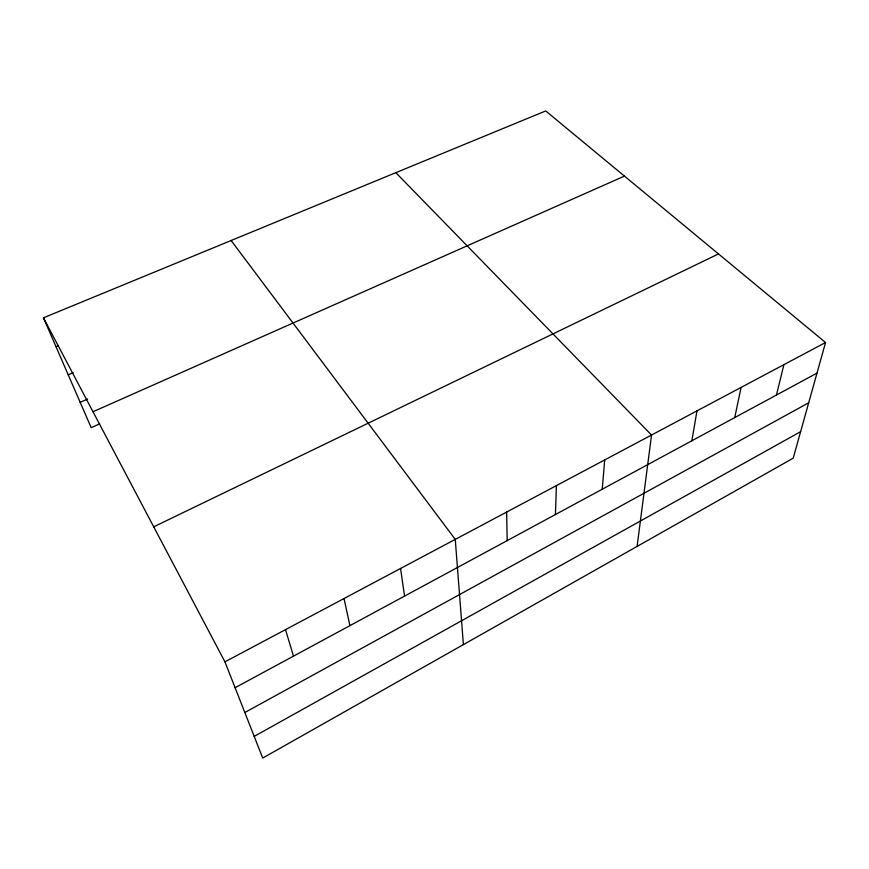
<?xml version="1.0" encoding="UTF-8"?>
<svg xmlns="http://www.w3.org/2000/svg" width="869" height="869" viewBox="0 0 869 869"><rect width="100%" height="100%" fill="white"/><g stroke="black" fill="none" stroke-linecap="round" stroke-linejoin="round"><path stroke-width="1.3" d="M555.421 514.535L556.432 485.597M602.239 489.225L604.705 459.929M637.096 546.427L651.533 435.032L395.829 172.659M691.843 440.779L696.971 410.874M734.739 417.587L741.083 387.422M776.441 395.037L783.925 364.643M825.55 342.516L793.212 458.169L262.71 758.061L224.941 661.841L43.45 317.815L545.699 110.939L825.55 342.516L224.941 661.841M254.204 736.391L800.621 431.665M244.83 712.526L808.702 402.792M235.097 687.716L816.99 373.116M153.715 526.831L718.489 253.922M99.631 423.887L91.191 427.667L43.45 317.815M93.005 411.743L624.442 176.092M80.176 402.325L87.617 399.056M68.227 374.832L73.202 372.692M56.007 346.698L58.495 345.645M231.132 240.507L455.258 539.388L463.394 644.613M285.51 629.634L293.472 656.16M344.026 598.535L349.925 625.637M400.566 568.467L404.552 596.101M506.638 512.069L507.17 540.616"/></g></svg>
